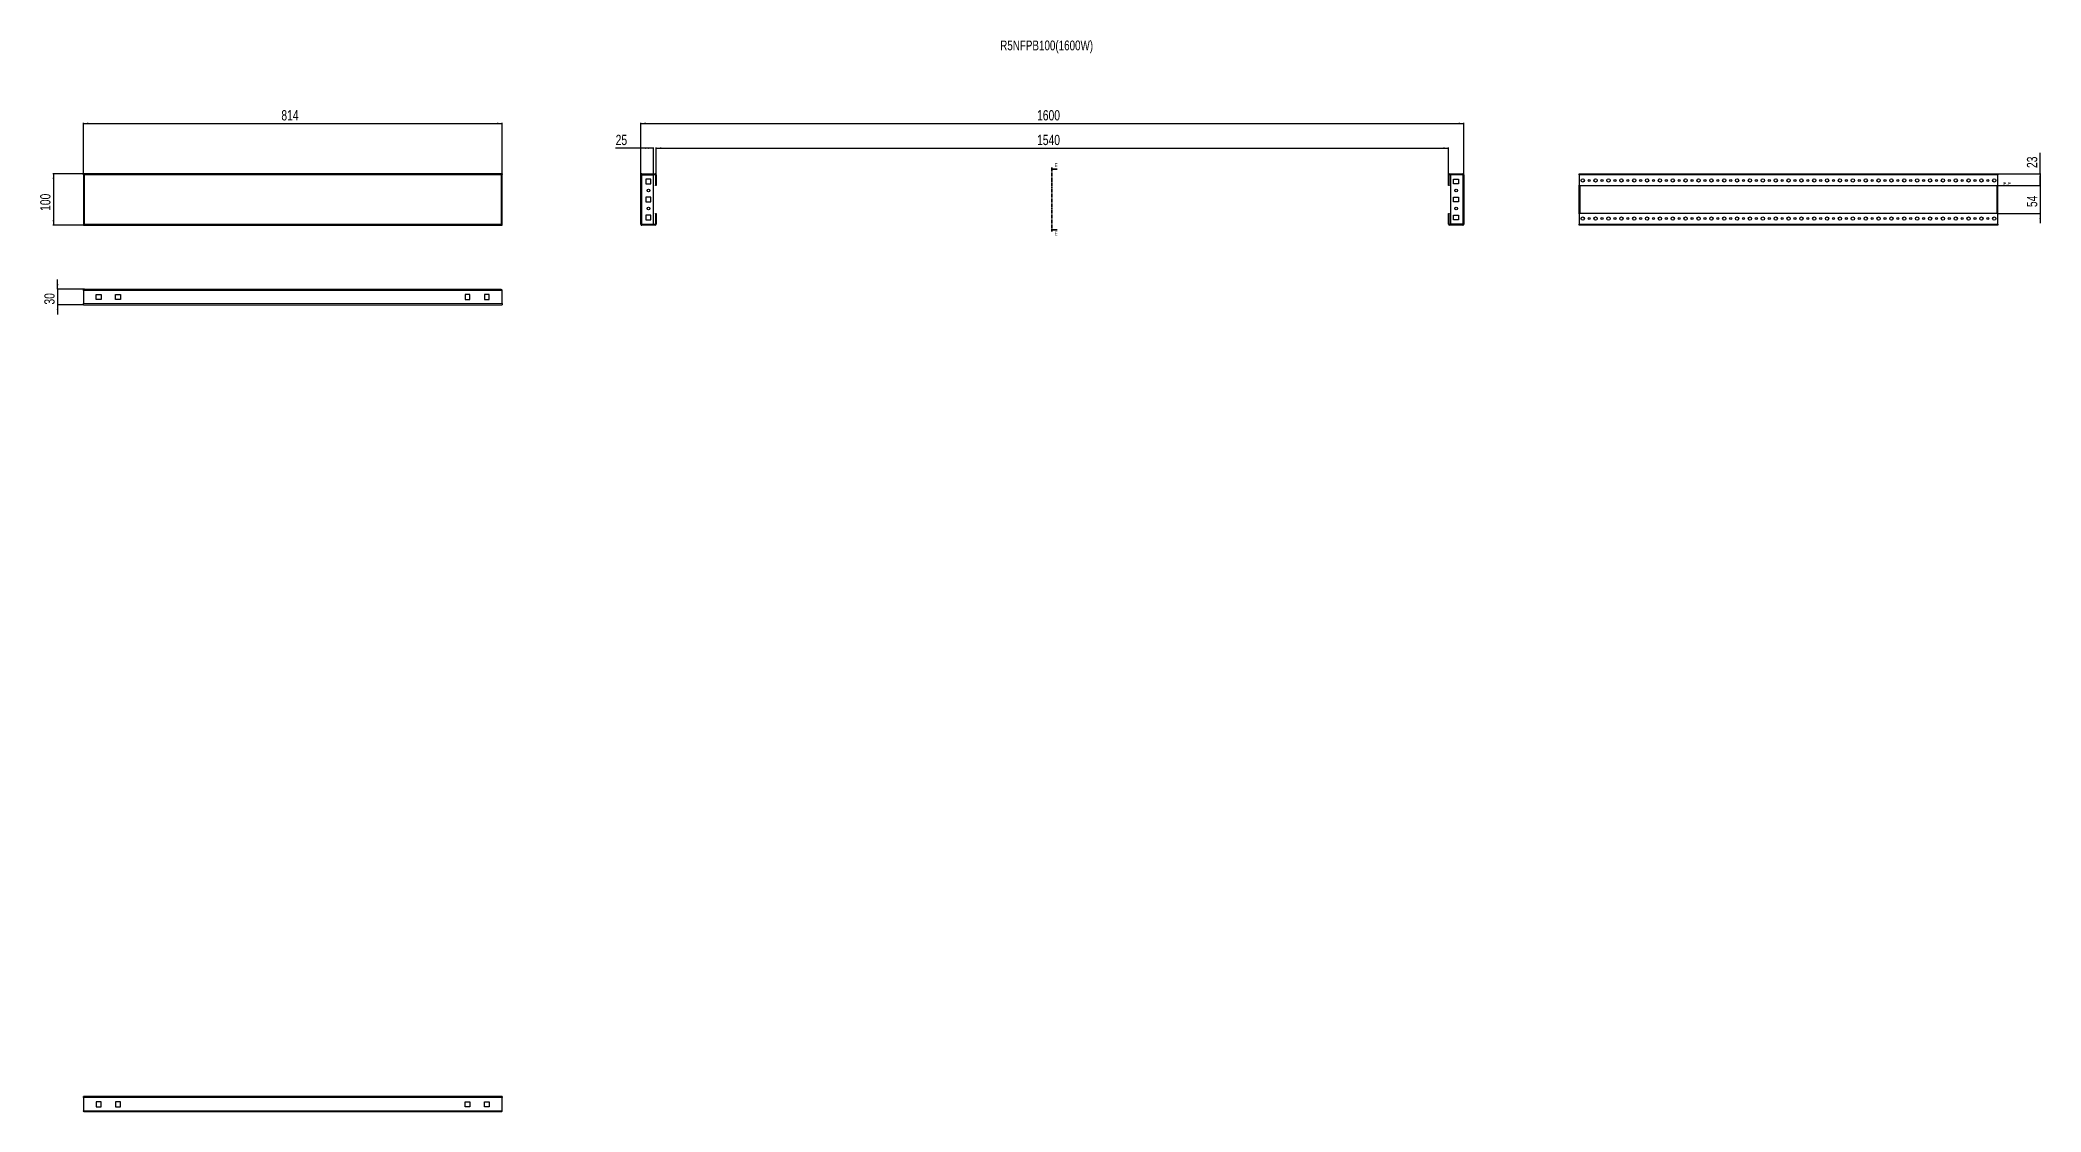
# Model space of a CAD drawing. Header units: millimetres. Extents: x -314 to 3576, y -1492 to 593.
import ezdxf

# ---------------------------------------------------------------- set-up
doc = ezdxf.new("R2010")
doc.units = ezdxf.units.MM
doc.linetypes.add('CENTER', pattern=[10.16, 6.35, -1.27, 1.27, -1.27])
doc.layers.add('FORMAT', color=7, linetype='Continuous')
doc.styles.add('SLDTEXTSTYLE0', font='TXT', dxfattribs={"width": 0.75})
doc.dimstyles.new('SLDDIMSTYLE0', dxfattribs={"dimtxt": 20, "dimasz": 10, "dimexe": 0, "dimexo": 0.0625, "dimgap": 5, "dimtad": 2, "dimdec": 1, "dimrnd": 1e-09, "dimzin": 12, "dimdsep": 46, "dimtxsty": 'SLDTEXTSTYLE0', "dimsah": 1, "dimcen": 0.09, "dimadec": 0, "dimazin": 3, "dimtfac": 1, "dimtofl": 0, "dimtmove": 0, "dimatfit": 3, "dimfxl": 0, "dimfrac": 2, "dimtolj": 1, "dimtzin": 12, "dimarcsym": 0})
doc.dimstyles.new('SLDDIMSTYLE1', dxfattribs={"dimtxt": 20, "dimasz": 10, "dimexe": 0, "dimexo": 0.0625, "dimgap": 5, "dimtad": 2, "dimdec": 1, "dimrnd": 1e-09, "dimzin": 12, "dimdsep": 46, "dimtxsty": 'SLDTEXTSTYLE0', "dimsah": 1, "dimcen": 0.09, "dimadec": 0, "dimazin": 3, "dimtfac": 1, "dimtmove": 0, "dimatfit": 0, "dimfxl": 0, "dimfrac": 2, "dimtolj": 1, "dimtzin": 12, "dimarcsym": 0})

# ---------------------------------------------------------------- blocks, each defined once
blk = doc.blocks.new('_D')
at = {"layer": 'FORMAT'}
for p, q in [((-229.8, 330.6), (-229.8, 431.6)), ((-229.8, 430.6), (584.2, 430.6)), ((584.2, 330.6), (584.2, 431.6))]:
    blk.add_line(p, q, dxfattribs=at)
for points in [[(-229.8, 430.6), (-219.8, 429), (-219.8, 432.1)], [(584.2, 430.6), (574.2, 432.1), (574.2, 429)]]:
    blk.add_solid(points, dxfattribs=at)
at = {"layer": 'FORMAT', "insert": (155.1, 456.4), "char_height": 20, "attachment_point": 1, "style": 'SLDTEXTSTYLE0'}
blk.add_mtext('814', dxfattribs=at)
blk = doc.blocks.new('_D_1')
at = {"layer": 'FORMAT'}
for p, q in [((-229.8, 332.6), (-288.9, 332.6)), ((-287.9, 332.6), (-287.9, 232.6)), ((-229.8, 232.6), (-288.9, 232.6))]:
    blk.add_line(p, q, dxfattribs=at)
for points in [[(-287.9, 332.6), (-289.5, 322.6), (-286.4, 322.6)], [(-287.9, 232.6), (-286.4, 242.6), (-289.5, 242.6)]]:
    blk.add_solid(points, dxfattribs=at)
at = {"layer": 'FORMAT', "insert": (-313.7, 260.4), "char_height": 20, "attachment_point": 1, "rotation": 90, "style": 'SLDTEXTSTYLE0'}
blk.add_mtext('100', dxfattribs=at)
blk = doc.blocks.new('_D_2')
at = {"layer": 'FORMAT'}
for p, q in [((853.7, 330.5), (853.7, 431.6)), ((853.7, 430.6), (2453.7, 430.6)), ((2453.7, 330.5), (2453.7, 431.6))]:
    blk.add_line(p, q, dxfattribs=at)
for points in [[(853.7, 430.6), (863.7, 429), (863.7, 432.1)], [(2453.7, 430.6), (2443.7, 432.1), (2443.7, 429)]]:
    blk.add_solid(points, dxfattribs=at)
at = {"layer": 'FORMAT', "insert": (1624.1, 456.4), "char_height": 20, "attachment_point": 1, "style": 'SLDTEXTSTYLE0'}
blk.add_mtext('1600', dxfattribs=at)
blk = doc.blocks.new('_D_3')
at = {"layer": 'FORMAT'}
for p, q in [((883.7, 330.5), (883.7, 383.6)), ((883.7, 382.6), (2423.7, 382.6)), ((2423.7, 330.5), (2423.7, 383.6))]:
    blk.add_line(p, q, dxfattribs=at)
for points in [[(883.7, 382.6), (893.7, 381), (893.7, 384.1)], [(2423.7, 382.6), (2413.7, 384.1), (2413.7, 381)]]:
    blk.add_solid(points, dxfattribs=at)
at = {"layer": 'FORMAT', "insert": (1624.1, 408.4), "char_height": 20, "attachment_point": 1, "style": 'SLDTEXTSTYLE0'}
blk.add_mtext('1540', dxfattribs=at)
blk = doc.blocks.new('_D_4')
at = {"layer": 'FORMAT'}
for p, q in [((853.7, 382.6), (804.9, 382.6)), ((853.7, 330.5), (853.7, 383.6)), ((878.7, 382.6), (853.7, 382.6)), ((878.7, 330.6), (878.7, 383.6))]:
    blk.add_line(p, q, dxfattribs=at)
for points in [[(853.7, 382.6), (863.7, 381), (863.7, 384.1)], [(878.7, 382.6), (868.7, 384.1), (868.7, 381)]]:
    blk.add_solid(points, dxfattribs=at)
at = {"layer": 'FORMAT', "insert": (804.9, 408.4), "char_height": 20, "attachment_point": 1, "style": 'SLDTEXTSTYLE0'}
blk.add_mtext('25', dxfattribs=at)
blk = doc.blocks.new('_D_5')
at = {"layer": 'FORMAT'}
for p, q in [((-279.9, 108), (-279.9, 127.3)), ((-227.7, 108), (-280.9, 108)), ((-229.8, 78), (-280.9, 78)), ((-279.9, 108), (-279.9, 78)), ((-279.9, 78), (-279.9, 58.8))]:
    blk.add_line(p, q, dxfattribs=at)
for points in [[(-279.9, 108), (-278.4, 118), (-281.5, 118)], [(-279.9, 78), (-281.5, 68), (-278.4, 68)]]:
    blk.add_solid(points, dxfattribs=at)
at = {"layer": 'FORMAT', "insert": (-305.7, 78.2), "char_height": 20, "attachment_point": 1, "rotation": 90, "style": 'SLDTEXTSTYLE0'}
blk.add_mtext('30', dxfattribs=at)
blk = doc.blocks.new('_D_6')
at = {"layer": 'FORMAT'}
for p, q in [((3574.1, 309.6), (3574.1, 328.8)), ((3490.9, 309.6), (3575.1, 309.6)), ((3574.1, 309.6), (3574.1, 255.6)), ((3490.9, 255.6), (3575.1, 255.6)), ((3574.1, 255.6), (3574.1, 236.3))]:
    blk.add_line(p, q, dxfattribs=at)
for points in [[(3574.1, 309.6), (3575.6, 319.6), (3572.6, 319.6)], [(3574.1, 255.6), (3572.6, 245.6), (3575.6, 245.6)]]:
    blk.add_solid(points, dxfattribs=at)
at = {"layer": 'FORMAT', "insert": (3548.3, 267.8), "char_height": 20, "attachment_point": 1, "rotation": 90, "style": 'SLDTEXTSTYLE0'}
blk.add_mtext('54', dxfattribs=at)
blk = doc.blocks.new('_D_7')
at = {"layer": 'FORMAT'}
for p, q in [((3574.1, 332.6), (3574.1, 373.3)), ((3491.9, 332.6), (3575.1, 332.6)), ((3574.1, 332.6), (3574.1, 309.6)), ((3490.9, 309.6), (3575.1, 309.6))]:
    blk.add_line(p, q, dxfattribs=at)
for points in [[(3574.1, 332.6), (3572.6, 322.6), (3575.6, 322.6)], [(3574.1, 309.6), (3575.6, 319.6), (3572.6, 319.6)]]:
    blk.add_solid(points, dxfattribs=at)
at = {"layer": 'FORMAT', "insert": (3548.3, 343.8), "char_height": 20, "attachment_point": 1, "rotation": 90, "style": 'SLDTEXTSTYLE0'}
blk.add_mtext('23', dxfattribs=at)

msp = doc.modelspace()

# ---------------------------------------------------------------- linework, layer by layer
at = {"color": 7, "linetype": 'Continuous', "lineweight": 25}
for p, q in [((584.22, 332.57), (-229.78, 332.57)), ((-229.78, 331.07), (-229.78, 332.57)), ((-229.78, 331.07), (-229.78, 330.57)), ((-229.78, 330.57), (-229.78, 234.57)), ((-229.78, 330.57), (-228.28, 330.57)), ((584.22, 330.57), (582.72, 330.57)), ((584.22, 332.57), (584.22, 331.07)), ((584.22, 330.57), (584.22, 331.07)), ((584.22, 234.57), (584.22, 330.57)), ((853.67, 234.67), (853.67, 330.47)), ((855.77, 332.57), (855.77, 331.07)), ((855.77, 332.57), (881.57, 332.57)), ((855.77, 331.07), (881.57, 331.07)), ((855.77, 330.57), (878.67, 330.57)), ((863.92, 322.32), (863.92, 312.82)), ((873.42, 322.32), (863.92, 322.32)), ((863.92, 312.82), (873.42, 312.82)), ((873.42, 312.82), (873.42, 322.32)), ((878.67, 234.57), (878.67, 330.57)), ((882.17, 330.47), (882.17, 310.57)), ((883.67, 330.47), (883.67, 310.57)), ((2423.67, 310.57), (2423.67, 330.47)), ((2425.17, 310.57), (2425.17, 330.47)), ((2425.77, 332.57), (2451.57, 332.57)), ((2425.77, 331.07), (2451.57, 331.07)), ((2428.67, 234.57), (2428.67, 330.57)), ((2451.57, 330.57), (2428.67, 330.57)), ((2433.92, 322.32), (2443.42, 322.32)), ((2433.92, 312.82), (2433.92, 322.32)), ((2443.42, 312.82), (2433.92, 312.82)), ((2443.42, 322.32), (2443.42, 312.82)), ((2451.57, 331.07), (2451.57, 332.57)), ((2453.67, 330.47), (2453.67, 234.67)), ((2677.92, 332.57), (3491.92, 332.57)), ((2677.92, 330.47), (2677.92, 332.57)), ((2677.92, 330.47), (2677.92, 310.57)), ((3491.92, 332.57), (3491.92, 330.47)), ((3491.92, 310.57), (3491.92, 330.47)), ((863.92, 287.32), (863.92, 277.82)), ((873.42, 287.32), (863.92, 287.32)), ((863.92, 277.82), (873.42, 277.82)), ((873.42, 277.82), (873.42, 287.32)), ((882.17, 310.57), (883.67, 310.57)), ((882.17, 309.57), (882.17, 310.57)), ((883.67, 309.57), (882.17, 309.57)), ((883.67, 310.57), (883.67, 309.57)), ((2423.67, 310.57), (2425.17, 310.57)), ((2423.67, 309.57), (2423.67, 310.57)), ((2425.17, 309.57), (2423.67, 309.57)), ((2425.17, 310.57), (2425.17, 309.57)), ((2433.92, 287.32), (2443.42, 287.32)), ((2433.92, 277.82), (2433.92, 287.32)), ((2443.42, 277.82), (2433.92, 277.82)), ((2443.42, 287.32), (2443.42, 277.82)), ((2677.92, 310.57), (2678.92, 309.57)), ((2677.92, 254.57), (2677.92, 310.57)), ((2678.92, 309.57), (3490.92, 309.57)), ((2679.42, 255.57), (2679.42, 309.57)), ((3490.42, 255.57), (3490.42, 309.57)), ((3490.92, 309.57), (3491.92, 310.57)), ((3491.92, 254.57), (3491.92, 310.57)), ((-228.28, 234.57), (-229.78, 234.57)), ((-229.78, 234.57), (-229.78, 234.07)), ((-229.78, 234.07), (-229.78, 232.57)), ((582.72, 234.57), (584.22, 234.57)), ((584.22, 234.07), (584.22, 234.57)), ((584.22, 232.57), (584.22, 234.07)), ((855.77, 234.57), (878.67, 234.57)), ((855.77, 232.57), (855.77, 234.07)), ((881.57, 234.07), (855.77, 234.07)), ((873.42, 252.32), (863.92, 252.32)), ((863.92, 252.32), (863.92, 242.82)), ((863.92, 242.82), (873.42, 242.82)), ((873.42, 242.82), (873.42, 252.32)), ((882.17, 255.57), (883.67, 255.57)), ((882.17, 254.57), (882.17, 255.57)), ((883.67, 254.57), (882.17, 254.57)), ((882.17, 254.57), (882.17, 234.67)), ((883.67, 255.57), (883.67, 254.57)), ((883.67, 254.57), (883.67, 234.67)), ((2423.67, 255.57), (2425.17, 255.57)), ((2423.67, 254.57), (2423.67, 255.57)), ((2423.67, 234.67), (2423.67, 254.57)), ((2425.17, 254.57), (2423.67, 254.57)), ((2425.17, 255.57), (2425.17, 254.57)), ((2425.17, 234.67), (2425.17, 254.57)), ((2451.57, 234.07), (2425.77, 234.07)), ((2451.57, 234.57), (2428.67, 234.57)), ((2433.92, 252.32), (2443.42, 252.32)), ((2433.92, 242.82), (2433.92, 252.32)), ((2443.42, 242.82), (2433.92, 242.82)), ((2443.42, 252.32), (2443.42, 242.82)), ((2451.57, 234.07), (2451.57, 232.57)), ((2678.92, 255.57), (2677.92, 254.57)), ((2677.92, 254.57), (2677.92, 234.67)), ((2677.92, 232.57), (2677.92, 234.67)), ((3490.92, 255.57), (2678.92, 255.57)), ((3491.92, 254.57), (3490.92, 255.57)), ((3491.92, 234.67), (3491.92, 254.57)), ((3491.92, 234.67), (3491.92, 232.57)), ((-229.78, 232.57), (584.22, 232.57)), ((881.57, 232.57), (855.77, 232.57)), ((2451.57, 232.57), (2425.77, 232.57)), ((3491.92, 232.57), (2677.92, 232.57)), ((-229.78, 105.92), (-229.78, 80.12)), ((-229.78, 78.02), (-229.78, 80.12)), ((-229.78, 78.02), (584.22, 78.02)), ((-227.68, 108.02), (582.12, 108.02)), ((-204.78, 97.77), (-195.28, 97.77)), ((-204.78, 88.27), (-204.78, 97.77)), ((-195.28, 88.27), (-204.78, 88.27)), ((-195.28, 97.77), (-195.28, 88.27)), ((-167.28, 97.77), (-157.78, 97.77)), ((-167.28, 88.27), (-167.28, 97.77)), ((-157.78, 88.27), (-167.28, 88.27)), ((-157.78, 97.77), (-157.78, 88.27)), ((521.72, 97.77), (512.22, 97.77)), ((512.22, 97.77), (512.22, 88.27)), ((512.22, 88.27), (521.72, 88.27)), ((521.72, 88.27), (521.72, 97.77)), ((549.72, 97.77), (549.72, 88.27)), ((559.22, 97.77), (549.72, 97.77)), ((549.72, 88.27), (559.22, 88.27)), ((559.22, 88.27), (559.22, 97.77)), ((584.22, 80.12), (584.22, 105.92)), ((584.22, 80.12), (584.22, 78.02)), ((-229.78, -1464.08), (-229.78, -1461.98)), ((584.22, -1461.98), (-229.78, -1461.98)), ((-229.78, -1464.08), (-229.78, -1489.88)), ((-195.28, -1472.23), (-204.78, -1472.23)), ((-204.78, -1472.23), (-204.78, -1481.73)), ((-195.28, -1481.73), (-195.28, -1472.23)), ((-157.78, -1472.23), (-167.28, -1472.23)), ((-167.28, -1472.23), (-167.28, -1481.73)), ((-157.78, -1481.73), (-157.78, -1472.23)), ((512.22, -1481.73), (512.22, -1472.23)), ((512.22, -1472.23), (521.72, -1472.23)), ((521.72, -1472.23), (521.72, -1481.73)), ((549.72, -1472.23), (559.22, -1472.23)), ((549.72, -1481.73), (549.72, -1472.23)), ((559.22, -1472.23), (559.22, -1481.73)), ((584.22, -1461.98), (584.22, -1464.08)), ((584.22, -1489.88), (584.22, -1464.08)), ((582.12, -1491.98), (-227.68, -1491.98)), ((-204.78, -1481.73), (-195.28, -1481.73)), ((-167.28, -1481.73), (-157.78, -1481.73)), ((521.72, -1481.73), (512.22, -1481.73)), ((559.22, -1481.73), (549.72, -1481.73))]:
    msp.add_line(p, q, dxfattribs=at)
at = {"color": 8, "linetype": 'Continuous', "lineweight": 18}
for p, q in [((582.12, 330.47), (-227.68, 330.47)), ((-227.68, 330.47), (-227.68, 234.67)), ((582.12, 234.67), (582.12, 330.47)), ((855.77, 234.57), (855.77, 330.57)), ((881.57, 331.07), (881.57, 332.57)), ((882.17, 330.47), (883.67, 330.47)), ((2425.17, 330.47), (2423.67, 330.47)), ((2425.77, 331.07), (2425.77, 332.57)), ((2451.57, 330.57), (2451.57, 234.57)), ((2677.92, 330.47), (3491.92, 330.47)), ((2680.02, 255.57), (2680.02, 309.57)), ((3489.82, 309.57), (3489.82, 255.57)), ((-227.68, 234.67), (582.12, 234.67)), ((881.57, 234.07), (881.57, 232.57)), ((882.17, 234.67), (883.67, 234.67)), ((2425.17, 234.67), (2423.67, 234.67)), ((2425.77, 234.07), (2425.77, 232.57)), ((3491.92, 234.67), (2677.92, 234.67)), ((-229.78, 105.92), (584.22, 105.92)), ((-229.78, 80.12), (584.22, 80.12)), ((584.22, -1464.08), (-229.78, -1464.08)), ((584.22, -1489.88), (-229.78, -1489.88))]:
    msp.add_line(p, q, dxfattribs=at)
at = {"color": 7, "linetype": 'CENTER', "lineweight": 35}
msp.add_line((1652.7, 344.57), (1652.7, 220.56), dxfattribs=at)
at = {"color": 7, "linetype": 'Continuous', "lineweight": 35}
for p, q in [((1663.34, 341.57), (1652.7, 341.57)), ((1663.34, 223.56), (1652.7, 223.56))]:
    msp.add_line(p, q, dxfattribs=at)
at = {"color": 7, "linetype": 'Continuous', "lineweight": 25}
for centre, radius in [((2684.92, 319.57), 3.25), ((2697.42, 319.57), 2.1), ((2709.92, 319.57), 3.25), ((2722.42, 319.57), 2.1), ((2734.92, 319.57), 3.25), ((2747.42, 319.57), 2.1), ((2759.92, 319.57), 3.25), ((2772.42, 319.57), 2.1), ((2784.92, 319.57), 3.25), ((2797.42, 319.57), 2.1), ((2809.92, 319.57), 3.25), ((2822.42, 319.57), 2.1), ((2834.92, 319.57), 3.25), ((2847.42, 319.57), 2.1), ((2859.92, 319.57), 3.25), ((2872.42, 319.57), 2.1), ((2884.92, 319.57), 3.25), ((2897.42, 319.57), 2.1), ((2909.92, 319.57), 3.25), ((2922.42, 319.57), 2.1), ((2934.92, 319.57), 3.25), ((2947.42, 319.57), 2.1), ((2959.92, 319.57), 3.25), ((2972.42, 319.57), 2.1), ((2984.92, 319.57), 3.25), ((2997.42, 319.57), 2.1), ((3009.92, 319.57), 3.25), ((3022.42, 319.57), 2.1), ((3034.92, 319.57), 3.25), ((3047.42, 319.57), 2.1), ((3059.92, 319.57), 3.25), ((3072.42, 319.57), 2.1), ((3084.92, 319.57), 3.25), ((3097.42, 319.57), 2.1), ((3109.92, 319.57), 3.25), ((3122.42, 319.57), 2.1), ((3134.92, 319.57), 3.25), ((3147.42, 319.57), 2.1), ((3159.92, 319.57), 3.25), ((3172.42, 319.57), 2.1), ((3184.92, 319.57), 3.25), ((3197.42, 319.57), 2.1), ((3209.92, 319.57), 3.25), ((3222.42, 319.57), 2.1), ((3234.92, 319.57), 3.25), ((3247.42, 319.57), 2.1), ((3259.92, 319.57), 3.25), ((3272.42, 319.57), 2.1), ((3284.92, 319.57), 3.25), ((3297.42, 319.57), 2.1), ((3309.92, 319.57), 3.25), ((3322.42, 319.57), 2.1), ((3334.92, 319.57), 3.25), ((3347.42, 319.57), 2.1), ((3359.92, 319.57), 3.25), ((3372.42, 319.57), 2.1), ((3384.92, 319.57), 3.25), ((3397.42, 319.57), 2.1), ((3409.92, 319.57), 3.25), ((3422.42, 319.57), 2.1), ((3434.92, 319.57), 3.25), ((3447.42, 319.57), 2.1), ((3459.92, 319.57), 3.25), ((3472.42, 319.57), 2.1), ((3484.92, 319.57), 3.25), ((868.67, 300.07), 2.75), ((2438.67, 300.07), 2.75), ((868.67, 265.07), 2.75), ((2438.67, 265.07), 2.75), ((2684.92, 245.57), 3.25), ((2697.42, 245.57), 2.1), ((2709.92, 245.57), 3.25), ((2722.42, 245.57), 2.1), ((2734.92, 245.57), 3.25), ((2747.42, 245.57), 2.1), ((2759.92, 245.57), 3.25), ((2772.42, 245.57), 2.1), ((2784.92, 245.57), 3.25), ((2797.42, 245.57), 2.1), ((2809.92, 245.57), 3.25), ((2822.42, 245.57), 2.1), ((2834.92, 245.57), 3.25), ((2847.42, 245.57), 2.1), ((2859.92, 245.57), 3.25), ((2872.42, 245.57), 2.1), ((2884.92, 245.57), 3.25), ((2897.42, 245.57), 2.1), ((2909.92, 245.57), 3.25), ((2922.42, 245.57), 2.1), ((2934.92, 245.57), 3.25), ((2947.42, 245.57), 2.1), ((2959.92, 245.57), 3.25), ((2972.42, 245.57), 2.1), ((2984.92, 245.57), 3.25), ((2997.42, 245.57), 2.1), ((3009.92, 245.57), 3.25), ((3022.42, 245.57), 2.1), ((3034.92, 245.57), 3.25), ((3047.42, 245.57), 2.1), ((3059.92, 245.57), 3.25), ((3072.42, 245.57), 2.1), ((3084.92, 245.57), 3.25), ((3097.42, 245.57), 2.1), ((3109.92, 245.57), 3.25), ((3122.42, 245.57), 2.1), ((3134.92, 245.57), 3.25), ((3147.42, 245.57), 2.1), ((3159.92, 245.57), 3.25), ((3172.42, 245.57), 2.1), ((3184.92, 245.57), 3.25), ((3197.42, 245.57), 2.1), ((3209.92, 245.57), 3.25), ((3222.42, 245.57), 2.1), ((3234.92, 245.57), 3.25), ((3247.42, 245.57), 2.1), ((3259.92, 245.57), 3.25), ((3272.42, 245.57), 2.1), ((3284.92, 245.57), 3.25), ((3297.42, 245.57), 2.1), ((3309.92, 245.57), 3.25), ((3322.42, 245.57), 2.1), ((3334.92, 245.57), 3.25), ((3347.42, 245.57), 2.1), ((3359.92, 245.57), 3.25), ((3372.42, 245.57), 2.1), ((3384.92, 245.57), 3.25), ((3397.42, 245.57), 2.1), ((3409.92, 245.57), 3.25), ((3422.42, 245.57), 2.1), ((3434.92, 245.57), 3.25), ((3447.42, 245.57), 2.1), ((3459.92, 245.57), 3.25), ((3472.42, 245.57), 2.1), ((3484.92, 245.57), 3.25)]:
    msp.add_circle(centre, radius, dxfattribs=at)
for centre, radius, start, end in [((881.57, 330.47), 2.1, 0, 90), ((881.57, 330.47), 0.6, 0, 90), ((2425.77, 330.47), 2.1, 90, 180), ((2425.77, 330.47), 0.6, 90, 180), ((881.57, 234.67), 2.1, 270, 0), ((881.57, 234.67), 0.6, 270, 0), ((2425.77, 234.67), 2.1, 180, 270), ((2425.77, 234.67), 0.6, 180, 270)]:
    msp.add_arc(centre, radius, start, end, dxfattribs=at)
for points, knots in [([(-227.68, 330.47), (-227.86, 330.75), (-228.22, 331.31), (-228.75, 332.01), (-229.27, 332.48), (-229.62, 332.54), (-229.78, 332.57)], [0, 0, 0, 0, 0.2547527, 0.5096447, 0.7645377, 1, 1, 1, 1]), ([(-227.68, 330.47), (-227.86, 330.55), (-228.23, 330.71), (-228.92, 330.98), (-229.44, 331.03), (-229.78, 331.07)], [0, 0, 0, 0, 0.2598775, 0.5197391, 1, 1, 1, 1]), ([(2453.67, 330.47), (2453.63, 330.75), (2453.57, 331.31), (2453.06, 332.01), (2452.36, 332.48), (2451.83, 332.54), (2451.57, 332.57)], [0, 0, 0, 0, 0.2547527, 0.5096447, 0.7645377, 1, 1, 1, 1]), ([(2452.17, 330.47), (2452.16, 330.55), (2452.14, 330.71), (2451.95, 330.98), (2451.72, 331.03), (2451.57, 331.07)], [0, 0, 0, 0, 0.2598775, 0.5197391, 1, 1, 1, 1]), ([(582.12, 108.02), (582.3, 107.99), (582.65, 107.92), (583.19, 107.42), (583.71, 106.72), (584.06, 106.18), (584.22, 105.92)], [0, 0, 0, 0, 0.2547527, 0.5096447, 0.7645377, 1, 1, 1, 1]), ([(-227.68, -1491.98), (-227.86, -1491.95), (-228.22, -1491.88), (-228.75, -1491.38), (-229.27, -1490.68), (-229.62, -1490.14), (-229.78, -1489.88)], [0, 0, 0, 0, 0.2547527, 0.5096447, 0.7645377, 1, 1, 1, 1])]:
    msp.add_open_spline(points, degree=3, knots=knots, dxfattribs=at)
for points in [[(-229.78, 330.57), (-229.75, 330.56), (-229.69, 330.54), (-229.2, 330.52), (-228.51, 330.49), (-227.96, 330.47), (-227.68, 330.47)], [(584.22, 332.57), (584.04, 332.53), (583.69, 332.47), (583.17, 331.99), (582.64, 331.29), (582.29, 330.74), (582.12, 330.47)], [(584.22, 331.07), (583.87, 331.03), (583.17, 330.95), (582.47, 330.63), (582.12, 330.47)], [(582.12, 330.47), (582.39, 330.47), (582.95, 330.49), (583.64, 330.52), (584.13, 330.54), (584.19, 330.56), (584.22, 330.57)], [(855.77, 332.57), (855.49, 332.53), (854.94, 332.47), (854.25, 331.99), (853.76, 331.29), (853.7, 330.74), (853.67, 330.47)], [(853.67, 330.47), (853.7, 330.47), (853.76, 330.49), (854.25, 330.52), (854.94, 330.54), (855.49, 330.56), (855.77, 330.57)], [(855.77, 331.07), (855.6, 331.03), (855.28, 330.95), (855.2, 330.63), (855.17, 330.47)], [(2451.57, 330.57), (2451.84, 330.56), (2452.39, 330.54), (2453.09, 330.52), (2453.57, 330.49), (2453.63, 330.47), (2453.67, 330.47)], [(-229.78, 234.07), (-229.43, 234.1), (-228.73, 234.18), (-228.03, 234.5), (-227.68, 234.67)], [(-229.78, 232.57), (-229.61, 232.6), (-229.26, 232.66), (-228.73, 233.15), (-228.21, 233.84), (-227.86, 234.39), (-227.68, 234.67)], [(-227.68, 234.67), (-227.96, 234.66), (-228.51, 234.64), (-229.2, 234.62), (-229.69, 234.59), (-229.75, 234.57), (-229.78, 234.57)], [(582.12, 234.67), (582.29, 234.39), (582.64, 233.84), (583.17, 233.15), (583.69, 232.66), (584.04, 232.6), (584.22, 232.57)], [(582.12, 234.67), (582.47, 234.5), (583.17, 234.18), (583.87, 234.1), (584.22, 234.07)], [(584.22, 234.57), (584.19, 234.57), (584.13, 234.59), (583.64, 234.62), (582.95, 234.64), (582.39, 234.66), (582.12, 234.67)], [(855.77, 234.57), (855.49, 234.57), (854.94, 234.59), (854.25, 234.62), (853.76, 234.64), (853.7, 234.66), (853.67, 234.67)], [(853.67, 234.67), (853.7, 234.39), (853.76, 233.84), (854.25, 233.15), (854.94, 232.66), (855.49, 232.6), (855.77, 232.57)], [(855.17, 234.67), (855.2, 234.5), (855.28, 234.18), (855.6, 234.1), (855.77, 234.07)], [(2451.57, 234.07), (2451.73, 234.1), (2452.05, 234.18), (2452.13, 234.5), (2452.17, 234.67)], [(2451.57, 232.57), (2451.84, 232.6), (2452.39, 232.66), (2453.09, 233.15), (2453.57, 233.84), (2453.63, 234.39), (2453.67, 234.67)], [(2453.67, 234.67), (2453.63, 234.66), (2453.57, 234.64), (2453.09, 234.62), (2452.39, 234.59), (2451.84, 234.57), (2451.57, 234.57)], [(-229.78, 105.92), (-229.61, 106.19), (-229.26, 106.75), (-228.73, 107.44), (-228.21, 107.92), (-227.86, 107.99), (-227.68, 108.02)], [(584.22, -1489.88), (584.04, -1490.16), (583.69, -1490.71), (583.17, -1491.4), (582.64, -1491.89), (582.29, -1491.95), (582.12, -1491.98)]]:
    msp.add_open_spline(points, degree=3, dxfattribs=at)
at = {"color": 7, "linetype": 'Continuous', "lineweight": 35}
for points in [[(1652.7, 341.57), (1659.7, 340.45), (1659.7, 342.69)], [(1652.7, 223.56), (1659.7, 222.44), (1659.7, 224.68)]]:
    msp.add_solid(points, dxfattribs=at)

# ---------------------------------------------------------------- texts
at = {"color": 7, "linetype": 'Continuous', "char_height": 7, "attachment_point": 1, "style": 'SLDTEXTSTYLE0'}
for insert in [(1658.34, 352.68), (1658.34, 219.86)]:
    msp.add_mtext('E', dxfattribs=dict(at, insert=insert))
at = {"layer": 'FORMAT', "style": 'SLDTEXTSTYLE0'}
for s, insert, char_height, attachment_point in [('R5NFPB100(1600W)', (1552.49, 591.76), 19.05, 1), ('E-E', (3509.94, 316.84), 7, 2)]:
    msp.add_mtext(s, dxfattribs=dict(at, insert=insert, char_height=char_height, attachment_point=attachment_point))

# ---------------------------------------------------------------- dimensions: what is measured, and where the dimension line sits
at = {"layer": 'FORMAT'}
for base, p1, p2, picture, middle in [((584.22, 430.57), (-229.78, 330.57), (584.22, 330.57), '_D', (177.22, 430.57)), ((2453.67, 430.57), (853.67, 330.47), (2453.67, 330.47), '_D_2', (1653.67, 430.57)), ((853.67, 382.57), (878.67, 330.57), (853.67, 330.47), '_D_4', (819.66, 382.57)), ((2423.67, 382.57), (883.67, 330.47), (2423.67, 330.47), '_D_3', (1653.67, 382.57))]:
    dim = msp.add_linear_dim(base=base, p1=p1, p2=p2, dimstyle='SLDDIMSTYLE0', dxfattribs=at)
    dim.commit()
    dim.dimension.update_dxf_attribs({"geometry": picture, "text_midpoint": middle, "dimtype": 160})
for base, p1, p2, dimstyle, picture, middle in [((3574.09, 309.57), (3491.92, 332.57), (3490.92, 309.57), 'SLDDIMSTYLE0', '_D_7', (3574.09, 358.57)), ((-287.95, 232.57), (-229.78, 332.57), (-229.78, 232.57), 'SLDDIMSTYLE0', '_D_1', (-287.95, 282.57)), ((3574.09, 255.57), (3490.92, 309.57), (3490.92, 255.57), 'SLDDIMSTYLE1', '_D_6', (3574.09, 282.57)), ((-279.95, 78.02), (-227.68, 108.02), (-229.78, 78.02), 'SLDDIMSTYLE1', '_D_5', (-279.95, 93.02))]:
    dim = msp.add_linear_dim(base=base, p1=p1, p2=p2, angle=90, dimstyle=dimstyle, dxfattribs=at)
    dim.commit()
    dim.dimension.update_dxf_attribs({"geometry": picture, "text_midpoint": middle, "dimtype": 160})

doc.saveas('drawing.dxf')
